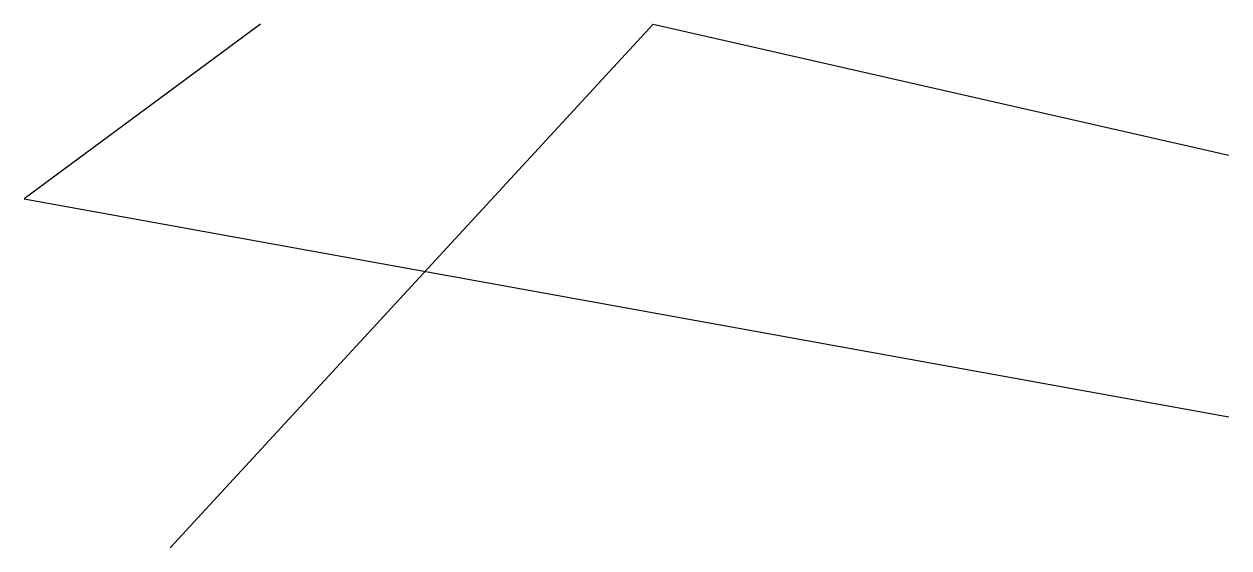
# Model space of a CAD drawing. Header units: millimetres. Extents: x 8 to 146, y 0 to 60.
import ezdxf

# ---------------------------------------------------------------- set-up
doc = ezdxf.new("R2010")
doc.units = ezdxf.units.MM
doc.layers.add('2', color=2, linetype='Continuous')
doc.layers.add('4', color=66, linetype='Continuous')

msp = doc.modelspace()

# ---------------------------------------------------------------- linework, layer by layer
at = {"layer": '2'}
msp.add_polyline3d([(35, 60, 80.81), (7.92, 40, 57.01), (145.98, 15, 0)], dxfattribs=at)
at = {"layer": '4'}
msp.add_polyline3d([(24.65, 0, 42.18), (80, 60, 27.35), (145.98, 45, 15)], dxfattribs=at)

doc.saveas('drawing.dxf')
